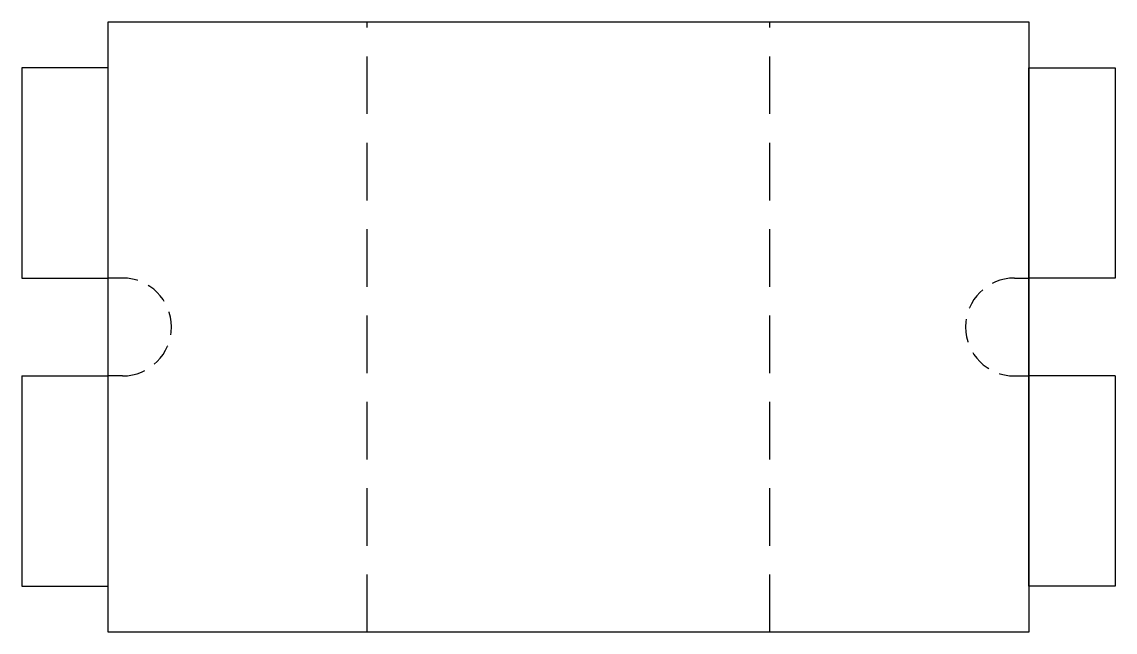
# Model space of a CAD drawing. Header units: millimetres. Extents: x 0 to 95, y 0 to 53.
import ezdxf

# ---------------------------------------------------------------- set-up
doc = ezdxf.new("R2010")
doc.units = ezdxf.units.MM
doc.linetypes.add('ASVLTYPE', pattern=[0.75, 0.5, -0.25])

# ---------------------------------------------------------------- blocks, each defined once
blk = doc.blocks.new('CML250A-3')
at = {"color": 85, "linetype": 'ASVLTYPE', "ltscale": 10}
for p, q in [((22.5, 0), (22.5, 53)), ((57.5, 0), (57.5, 53))]:
    blk.add_line(p, q, dxfattribs=at)
at = {"color": 85}
for p, q in [((-7.5, 30.75), (0, 30.75)), ((87.5, 30.75), (80, 30.75)), ((-7.5, 22.25), (0, 22.25)), ((87.5, 22.25), (80, 22.25))]:
    blk.add_line(p, q, dxfattribs=at)
at = {"color": 85, "linetype": 'ASVLTYPE', "ltscale": 4}
for p, q in [((1.25, 30.75), (0, 30.75)), ((78.75, 30.75), (80, 30.75)), ((1.25, 22.25), (0, 22.25)), ((78.75, 22.25), (80, 22.25))]:
    blk.add_line(p, q, dxfattribs=at)
at = {"color": 85}
blk.add_lwpolyline([(0, 0), (0, 53), (80, 53), (80, 0)], close=True, dxfattribs=at)
for points in [[(-7.5, 22.25), (-7.5, 4), (0, 4), (0, 49), (-7.5, 49), (-7.5, 30.75)], [(87.5, 22.25), (87.5, 4), (80, 4), (80, 49), (87.5, 49), (87.5, 30.75)]]:
    blk.add_lwpolyline(points, dxfattribs=at)
at = {"color": 85, "linetype": 'ASVLTYPE', "ltscale": 4}
for centre, start, end in [((1.25, 26.5), 270, 90), ((78.75, 26.5), 90, 270)]:
    blk.add_arc(centre, 4.25, start, end, dxfattribs=at)

msp = doc.modelspace()

# ---------------------------------------------------------------- block references
at = {"color": 1}
msp.add_blockref('CML250A-3', (7.5, 0), dxfattribs=at)

doc.saveas('drawing.dxf')
